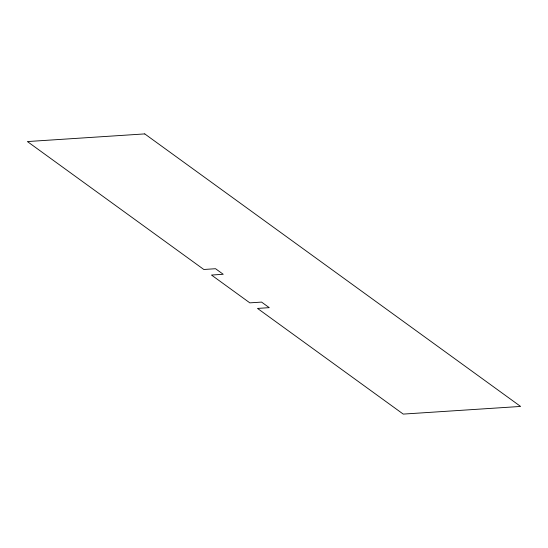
<?xml version="1.0" encoding="UTF-8"?>
<svg xmlns="http://www.w3.org/2000/svg" width="548" height="548" viewBox="0 0 548 548"><rect width="100%" height="100%" fill="white"/><g stroke="black" fill="none" stroke-linecap="round" stroke-linejoin="round"><path stroke-width="0.82" d="M144.754 133.904L27.4 141.562L203.822 269.486L215.556 268.719L223.221 274.281L211.487 275.048L249.84 302.859L261.574 302.092L269.246 307.654L257.512 308.421L403.246 414.096L520.6 406.438L144.754 133.904"/></g></svg>
